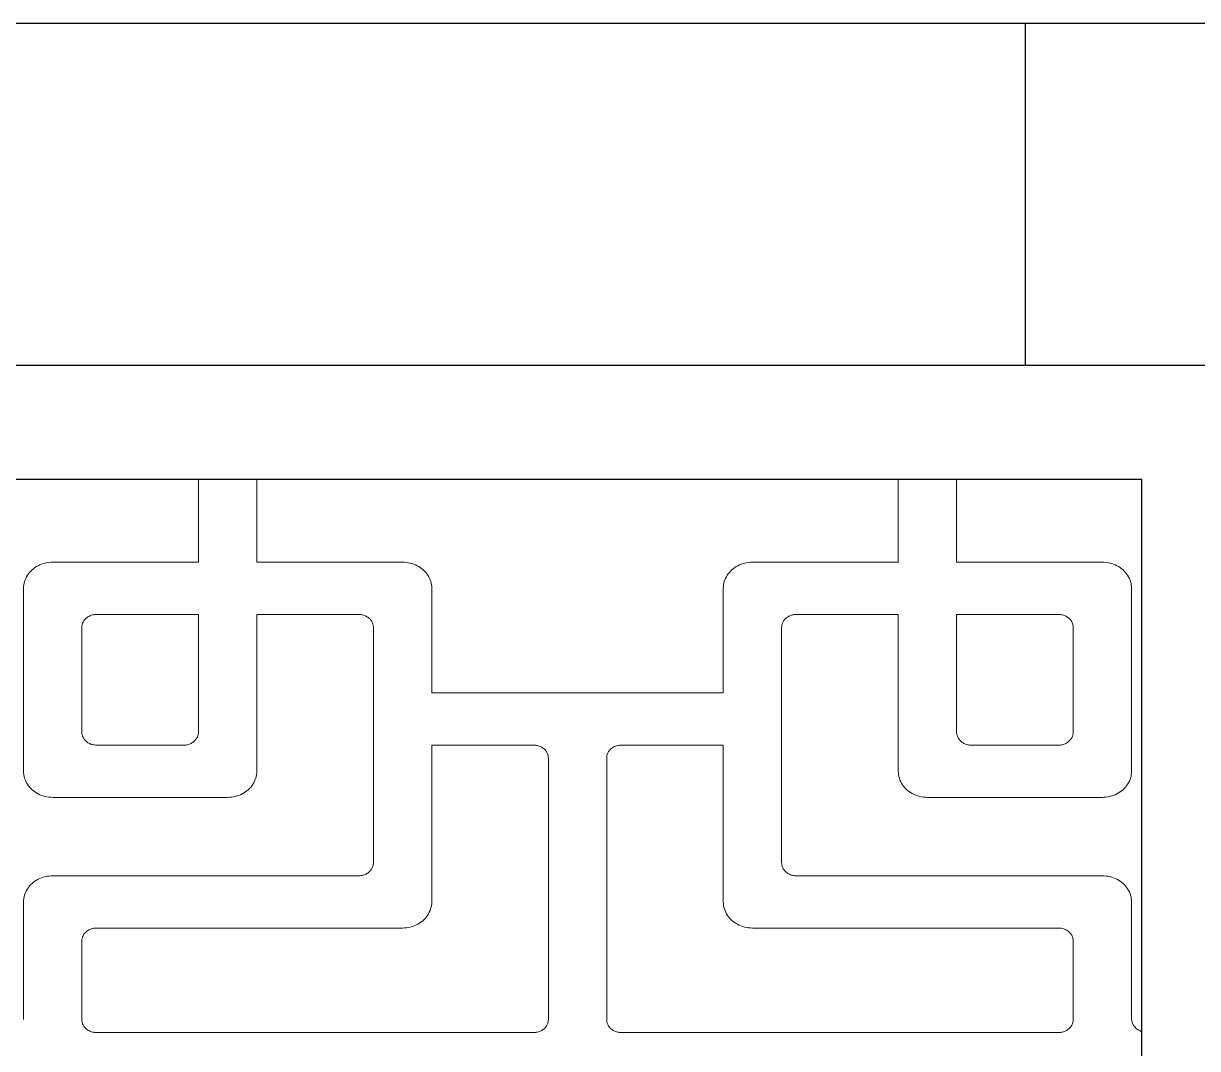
# Model space of a CAD drawing. Extents: x 1188826 to 1909461, y 608442 to 1651179.
# Drawn here: x 1702003 to 1702518, y 1048278 to 1048728 of the extents above; entities that cross this region are included whole.
import ezdxf

# ---------------------------------------------------------------- set-up
doc = ezdxf.new("R2010")
doc.units = 0
doc.header["$LTSCALE"] = 1000
doc.header["$MEASUREMENT"] = 0
doc.layers.add('煤化工粉煤灰', color=7, linetype='Continuous', lineweight=0)
doc.layers.add('立面线', color=40, linetype='Continuous')

msp = doc.modelspace()

# ---------------------------------------------------------------- linework, layer by layer
at = {"layer": '煤化工粉煤灰', "color": 34}
for p, q in [((1702079.46, 1048491.45), (1702079.46, 1048527.78)), ((1702105.05, 1048491.45), (1702105.05, 1048527.78)), ((1702386.55, 1048491.45), (1702386.55, 1048527.78)), ((1702412.14, 1048491.45), (1702412.14, 1048527.78)), ((1702004.85, 1048486.36), (1702005.33, 1048486.97)), ((1702005.33, 1048486.97), (1702005.87, 1048487.55)), ((1702005.87, 1048487.55), (1702006.44, 1048488.09)), ((1702006.44, 1048488.09), (1702007.05, 1048488.61)), ((1702007.05, 1048488.61), (1702007.7, 1048489.08)), ((1702007.7, 1048489.08), (1702008.38, 1048489.52)), ((1702008.38, 1048489.52), (1702009.09, 1048489.91)), ((1702009.09, 1048489.91), (1702009.83, 1048490.27)), ((1702009.83, 1048490.27), (1702010.59, 1048490.58)), ((1702010.59, 1048490.58), (1702011.37, 1048490.84)), ((1702011.37, 1048490.84), (1702012.17, 1048491.06)), ((1702012.17, 1048491.06), (1702012.99, 1048491.23)), ((1702012.99, 1048491.23), (1702013.82, 1048491.35)), ((1702013.82, 1048491.35), (1702014.65, 1048491.43)), ((1702014.65, 1048491.43), (1702015.49, 1048491.45)), ((1702015.49, 1048491.45), (1702079.46, 1048491.45)), ((1702105.05, 1048491.45), (1702169.03, 1048491.45)), ((1702169.03, 1048491.45), (1702169.87, 1048491.43)), ((1702169.87, 1048491.43), (1702170.7, 1048491.35)), ((1702170.7, 1048491.35), (1702171.53, 1048491.23)), ((1702171.53, 1048491.23), (1702172.34, 1048491.06)), ((1702172.34, 1048491.06), (1702173.14, 1048490.84)), ((1702173.14, 1048490.84), (1702173.93, 1048490.58)), ((1702173.93, 1048490.58), (1702174.69, 1048490.27)), ((1702174.69, 1048490.27), (1702175.43, 1048489.91)), ((1702175.43, 1048489.91), (1702176.14, 1048489.52)), ((1702176.14, 1048489.52), (1702176.82, 1048489.08)), ((1702176.82, 1048489.08), (1702177.47, 1048488.61)), ((1702177.47, 1048488.61), (1702178.08, 1048488.09)), ((1702178.08, 1048488.09), (1702178.65, 1048487.55)), ((1702178.65, 1048487.55), (1702179.18, 1048486.97)), ((1702179.18, 1048486.97), (1702179.67, 1048486.36)), ((1702311.93, 1048486.36), (1702312.42, 1048486.97)), ((1702312.42, 1048486.97), (1702312.95, 1048487.55)), ((1702312.95, 1048487.55), (1702313.53, 1048488.09)), ((1702313.53, 1048488.09), (1702314.14, 1048488.61)), ((1702314.14, 1048488.61), (1702314.78, 1048489.08)), ((1702314.78, 1048489.08), (1702315.47, 1048489.52)), ((1702315.47, 1048489.52), (1702316.18, 1048489.91)), ((1702316.18, 1048489.91), (1702316.91, 1048490.27)), ((1702316.91, 1048490.27), (1702317.68, 1048490.58)), ((1702317.68, 1048490.58), (1702318.46, 1048490.84)), ((1702318.46, 1048490.84), (1702319.26, 1048491.06)), ((1702319.26, 1048491.06), (1702320.08, 1048491.23)), ((1702320.08, 1048491.23), (1702320.9, 1048491.35)), ((1702320.9, 1048491.35), (1702321.74, 1048491.43)), ((1702321.74, 1048491.43), (1702322.57, 1048491.45)), ((1702322.57, 1048491.45), (1702386.55, 1048491.45)), ((1702412.14, 1048491.45), (1702476.12, 1048491.45)), ((1702476.12, 1048491.45), (1702476.95, 1048491.43)), ((1702476.95, 1048491.43), (1702477.79, 1048491.35)), ((1702477.79, 1048491.35), (1702478.61, 1048491.23)), ((1702478.61, 1048491.23), (1702479.43, 1048491.06)), ((1702479.43, 1048491.06), (1702480.23, 1048490.84)), ((1702480.23, 1048490.84), (1702481.01, 1048490.58)), ((1702481.01, 1048490.58), (1702481.78, 1048490.27)), ((1702481.78, 1048490.27), (1702482.52, 1048489.91)), ((1702482.52, 1048489.91), (1702483.23, 1048489.52)), ((1702483.23, 1048489.52), (1702483.91, 1048489.08)), ((1702483.91, 1048489.08), (1702484.55, 1048488.61)), ((1702484.55, 1048488.61), (1702485.17, 1048488.09)), ((1702485.17, 1048488.09), (1702485.74, 1048487.55)), ((1702485.74, 1048487.55), (1702486.27, 1048486.97)), ((1702486.27, 1048486.97), (1702486.76, 1048486.36)), ((1702002.8, 1048481.48), (1702002.94, 1048482.22)), ((1702002.94, 1048482.22), (1702003.13, 1048482.95)), ((1702003.13, 1048482.95), (1702003.37, 1048483.67)), ((1702003.37, 1048483.67), (1702003.66, 1048484.37)), ((1702003.66, 1048484.37), (1702004.01, 1048485.06)), ((1702004.01, 1048485.06), (1702004.4, 1048485.72)), ((1702004.4, 1048485.72), (1702004.85, 1048486.36)), ((1702179.67, 1048486.36), (1702180.11, 1048485.72)), ((1702180.11, 1048485.72), (1702180.51, 1048485.06)), ((1702180.51, 1048485.06), (1702180.85, 1048484.37)), ((1702180.85, 1048484.37), (1702181.15, 1048483.67)), ((1702181.15, 1048483.67), (1702181.39, 1048482.95)), ((1702181.39, 1048482.95), (1702181.58, 1048482.22)), ((1702181.58, 1048482.22), (1702181.72, 1048481.48)), ((1702309.89, 1048481.48), (1702310.02, 1048482.22)), ((1702310.02, 1048482.22), (1702310.21, 1048482.95)), ((1702310.21, 1048482.95), (1702310.46, 1048483.67)), ((1702310.46, 1048483.67), (1702310.75, 1048484.37)), ((1702310.75, 1048484.37), (1702311.1, 1048485.06)), ((1702311.1, 1048485.06), (1702311.49, 1048485.72)), ((1702311.49, 1048485.72), (1702311.93, 1048486.36)), ((1702486.76, 1048486.36), (1702487.2, 1048485.72)), ((1702487.2, 1048485.72), (1702487.59, 1048485.06)), ((1702487.59, 1048485.06), (1702487.94, 1048484.37)), ((1702487.94, 1048484.37), (1702488.23, 1048483.67)), ((1702488.23, 1048483.67), (1702488.48, 1048482.95)), ((1702488.48, 1048482.95), (1702488.67, 1048482.22)), ((1702488.67, 1048482.22), (1702488.8, 1048481.48)), ((1702002.69, 1048479.99), (1702002.72, 1048480.74)), ((1702002.69, 1048399.75), (1702002.69, 1048479.99)), ((1702002.72, 1048480.74), (1702002.8, 1048481.48)), ((1702181.72, 1048481.48), (1702181.8, 1048480.74)), ((1702181.8, 1048480.74), (1702181.83, 1048479.99)), ((1702181.83, 1048479.99), (1702181.83, 1048434.14)), ((1702309.78, 1048479.99), (1702309.81, 1048480.74)), ((1702309.78, 1048434.14), (1702309.78, 1048479.99)), ((1702309.81, 1048480.74), (1702309.89, 1048481.48)), ((1702488.8, 1048481.48), (1702488.89, 1048480.74)), ((1702488.89, 1048480.74), (1702488.91, 1048479.99)), ((1702488.91, 1048479.99), (1702488.91, 1048399.75)), ((1702029.72, 1048466.41), (1702029.45, 1048466.1)), ((1702030, 1048466.71), (1702029.72, 1048466.41)), ((1702030.31, 1048466.98), (1702030, 1048466.71)), ((1702030.64, 1048467.24), (1702030.31, 1048466.98)), ((1702030.99, 1048467.48), (1702030.64, 1048467.24)), ((1702031.35, 1048467.69), (1702030.99, 1048467.48)), ((1702031.74, 1048467.88), (1702031.35, 1048467.69)), ((1702032.13, 1048468.05), (1702031.74, 1048467.88)), ((1702032.54, 1048468.19), (1702032.13, 1048468.05)), ((1702032.95, 1048468.31), (1702032.54, 1048468.19)), ((1702033.38, 1048468.41), (1702032.95, 1048468.31)), ((1702033.81, 1048468.47), (1702033.38, 1048468.41)), ((1702034.24, 1048468.51), (1702033.81, 1048468.47)), ((1702034.68, 1048468.53), (1702034.24, 1048468.51)), ((1702079.46, 1048468.53), (1702034.68, 1048468.53)), ((1702079.46, 1048468.53), (1702079.46, 1048416.94)), ((1702105.05, 1048468.53), (1702105.05, 1048399.75)), ((1702149.84, 1048468.53), (1702105.05, 1048468.53)), ((1702150.26, 1048468.51), (1702149.84, 1048468.53)), ((1702150.67, 1048468.48), (1702150.26, 1048468.51)), ((1702151.08, 1048468.42), (1702150.67, 1048468.48)), ((1702151.49, 1048468.33), (1702151.08, 1048468.42)), ((1702151.89, 1048468.22), (1702151.49, 1048468.33)), ((1702152.29, 1048468.09), (1702151.89, 1048468.22)), ((1702152.67, 1048467.93), (1702152.29, 1048468.09)), ((1702153.04, 1048467.76), (1702152.67, 1048467.93)), ((1702153.39, 1048467.56), (1702153.04, 1048467.76)), ((1702153.73, 1048467.34), (1702153.39, 1048467.56)), ((1702154.06, 1048467.1), (1702153.73, 1048467.34)), ((1702154.36, 1048466.85), (1702154.06, 1048467.1)), ((1702154.65, 1048466.57), (1702154.36, 1048466.85)), ((1702154.91, 1048466.28), (1702154.65, 1048466.57)), ((1702155.16, 1048465.98), (1702154.91, 1048466.28)), ((1702336.69, 1048466.28), (1702336.45, 1048465.98)), ((1702336.96, 1048466.57), (1702336.69, 1048466.28)), ((1702337.24, 1048466.85), (1702336.96, 1048466.57)), ((1702337.55, 1048467.1), (1702337.24, 1048466.85)), ((1702337.87, 1048467.34), (1702337.55, 1048467.1)), ((1702338.21, 1048467.56), (1702337.87, 1048467.34)), ((1702338.57, 1048467.76), (1702338.21, 1048467.56)), ((1702338.94, 1048467.93), (1702338.57, 1048467.76)), ((1702339.32, 1048468.09), (1702338.94, 1048467.93)), ((1702339.71, 1048468.22), (1702339.32, 1048468.09)), ((1702340.11, 1048468.33), (1702339.71, 1048468.22)), ((1702340.52, 1048468.42), (1702340.11, 1048468.33)), ((1702340.93, 1048468.48), (1702340.52, 1048468.42)), ((1702341.35, 1048468.51), (1702340.93, 1048468.48)), ((1702341.77, 1048468.53), (1702341.35, 1048468.51)), ((1702386.55, 1048468.53), (1702341.77, 1048468.53)), ((1702386.55, 1048399.75), (1702386.55, 1048468.53)), ((1702412.14, 1048468.53), (1702456.93, 1048468.53)), ((1702412.14, 1048416.94), (1702412.14, 1048468.53)), ((1702456.93, 1048468.53), (1702457.34, 1048468.51)), ((1702457.34, 1048468.51), (1702457.76, 1048468.48)), ((1702457.76, 1048468.48), (1702458.17, 1048468.42)), ((1702458.17, 1048468.42), (1702458.58, 1048468.33)), ((1702458.58, 1048468.33), (1702458.98, 1048468.22)), ((1702458.98, 1048468.22), (1702459.37, 1048468.09)), ((1702459.37, 1048468.09), (1702459.75, 1048467.93)), ((1702459.75, 1048467.93), (1702460.12, 1048467.76)), ((1702460.12, 1048467.76), (1702460.48, 1048467.56)), ((1702460.48, 1048467.56), (1702460.82, 1048467.34)), ((1702460.82, 1048467.34), (1702461.14, 1048467.1)), ((1702461.14, 1048467.1), (1702461.45, 1048466.85)), ((1702461.45, 1048466.85), (1702461.74, 1048466.57)), ((1702461.74, 1048466.57), (1702462, 1048466.28)), ((1702462, 1048466.28), (1702462.24, 1048465.98)), ((1702028.3, 1048463.19), (1702028.28, 1048462.79)), ((1702028.28, 1048462.79), (1702028.28, 1048416.94)), ((1702028.34, 1048463.57), (1702028.3, 1048463.19)), ((1702028.41, 1048463.96), (1702028.34, 1048463.57)), ((1702028.52, 1048464.34), (1702028.41, 1048463.96)), ((1702028.65, 1048464.71), (1702028.52, 1048464.34)), ((1702028.81, 1048465.08), (1702028.65, 1048464.71)), ((1702029, 1048465.43), (1702028.81, 1048465.08)), ((1702029.21, 1048465.77), (1702029, 1048465.43)), ((1702029.45, 1048466.1), (1702029.21, 1048465.77)), ((1702155.38, 1048465.66), (1702155.16, 1048465.98)), ((1702155.57, 1048465.33), (1702155.38, 1048465.66)), ((1702155.75, 1048464.99), (1702155.57, 1048465.33)), ((1702155.89, 1048464.64), (1702155.75, 1048464.99)), ((1702156.02, 1048464.28), (1702155.89, 1048464.64)), ((1702156.11, 1048463.91), (1702156.02, 1048464.28)), ((1702156.18, 1048463.54), (1702156.11, 1048463.91)), ((1702156.22, 1048463.17), (1702156.18, 1048463.54)), ((1702156.23, 1048462.79), (1702156.22, 1048463.17)), ((1702156.23, 1048359.63), (1702156.23, 1048462.79)), ((1702335.38, 1048463.17), (1702335.37, 1048462.79)), ((1702335.37, 1048462.79), (1702335.37, 1048359.63)), ((1702335.42, 1048463.54), (1702335.38, 1048463.17)), ((1702335.49, 1048463.91), (1702335.42, 1048463.54)), ((1702335.59, 1048464.28), (1702335.49, 1048463.91)), ((1702335.71, 1048464.64), (1702335.59, 1048464.28)), ((1702335.86, 1048464.99), (1702335.71, 1048464.64)), ((1702336.03, 1048465.33), (1702335.86, 1048464.99)), ((1702336.23, 1048465.66), (1702336.03, 1048465.33)), ((1702336.45, 1048465.98), (1702336.23, 1048465.66)), ((1702462.24, 1048465.98), (1702462.47, 1048465.66)), ((1702462.47, 1048465.66), (1702462.66, 1048465.33)), ((1702462.66, 1048465.33), (1702462.84, 1048464.99)), ((1702462.84, 1048464.99), (1702462.98, 1048464.64)), ((1702462.98, 1048464.64), (1702463.1, 1048464.28)), ((1702463.1, 1048464.28), (1702463.2, 1048463.91)), ((1702463.2, 1048463.91), (1702463.27, 1048463.54)), ((1702463.27, 1048463.54), (1702463.31, 1048463.17)), ((1702463.31, 1048463.17), (1702463.32, 1048462.79)), ((1702463.32, 1048462.79), (1702463.32, 1048416.94)), ((1702309.78, 1048434.14), (1702181.83, 1048434.14)), ((1702028.28, 1048416.94), (1702028.3, 1048416.55)), ((1702028.3, 1048416.55), (1702028.34, 1048416.16)), ((1702028.34, 1048416.16), (1702028.41, 1048415.78)), ((1702028.41, 1048415.78), (1702028.52, 1048415.4)), ((1702028.52, 1048415.4), (1702028.65, 1048415.03)), ((1702028.65, 1048415.03), (1702028.81, 1048414.66)), ((1702078.98, 1048414.75), (1702079.12, 1048415.1)), ((1702079.12, 1048415.1), (1702079.24, 1048415.46)), ((1702079.24, 1048415.46), (1702079.34, 1048415.83)), ((1702079.34, 1048415.83), (1702079.41, 1048416.2)), ((1702079.41, 1048416.2), (1702079.45, 1048416.57)), ((1702079.45, 1048416.57), (1702079.46, 1048416.94)), ((1702412.16, 1048416.57), (1702412.14, 1048416.94)), ((1702412.2, 1048416.2), (1702412.16, 1048416.57)), ((1702412.26, 1048415.83), (1702412.2, 1048416.2)), ((1702412.36, 1048415.46), (1702412.26, 1048415.83)), ((1702412.48, 1048415.1), (1702412.36, 1048415.46)), ((1702412.63, 1048414.75), (1702412.48, 1048415.1)), ((1702462.98, 1048415.1), (1702462.84, 1048414.75)), ((1702463.1, 1048415.46), (1702462.98, 1048415.1)), ((1702463.2, 1048415.83), (1702463.1, 1048415.46)), ((1702463.27, 1048416.2), (1702463.2, 1048415.83)), ((1702463.31, 1048416.57), (1702463.27, 1048416.2)), ((1702463.32, 1048416.94), (1702463.31, 1048416.57)), ((1702028.81, 1048414.66), (1702029, 1048414.31)), ((1702029, 1048414.31), (1702029.21, 1048413.97)), ((1702029.21, 1048413.97), (1702029.45, 1048413.64)), ((1702029.45, 1048413.64), (1702029.72, 1048413.33)), ((1702029.72, 1048413.33), (1702030, 1048413.03)), ((1702030, 1048413.03), (1702030.31, 1048412.76)), ((1702030.31, 1048412.76), (1702030.64, 1048412.5)), ((1702030.64, 1048412.5), (1702030.99, 1048412.26)), ((1702030.99, 1048412.26), (1702031.35, 1048412.05)), ((1702031.35, 1048412.05), (1702031.74, 1048411.86)), ((1702031.74, 1048411.86), (1702032.13, 1048411.69)), ((1702032.13, 1048411.69), (1702032.54, 1048411.54)), ((1702032.54, 1048411.54), (1702032.95, 1048411.43)), ((1702032.95, 1048411.43), (1702033.38, 1048411.33)), ((1702033.38, 1048411.33), (1702033.81, 1048411.27)), ((1702033.81, 1048411.27), (1702034.24, 1048411.23)), ((1702034.24, 1048411.23), (1702034.68, 1048411.21)), ((1702034.68, 1048411.21), (1702073.06, 1048411.21)), ((1702073.06, 1048411.21), (1702073.48, 1048411.23)), ((1702073.48, 1048411.23), (1702073.9, 1048411.26)), ((1702073.9, 1048411.26), (1702074.31, 1048411.32)), ((1702074.31, 1048411.32), (1702074.72, 1048411.41)), ((1702074.72, 1048411.41), (1702075.12, 1048411.52)), ((1702075.12, 1048411.52), (1702075.51, 1048411.65)), ((1702075.51, 1048411.65), (1702075.89, 1048411.8)), ((1702075.89, 1048411.8), (1702076.26, 1048411.98)), ((1702076.26, 1048411.98), (1702076.62, 1048412.18)), ((1702076.62, 1048412.18), (1702076.96, 1048412.4)), ((1702076.96, 1048412.4), (1702077.28, 1048412.64)), ((1702077.28, 1048412.64), (1702077.59, 1048412.89)), ((1702077.59, 1048412.89), (1702077.87, 1048413.17)), ((1702077.87, 1048413.17), (1702078.14, 1048413.46)), ((1702078.14, 1048413.46), (1702078.38, 1048413.76)), ((1702078.38, 1048413.76), (1702078.61, 1048414.08)), ((1702078.61, 1048414.08), (1702078.8, 1048414.41)), ((1702078.8, 1048414.41), (1702078.98, 1048414.75)), ((1702181.83, 1048411.21), (1702181.83, 1048342.44)), ((1702226.61, 1048411.21), (1702181.83, 1048411.21)), ((1702227.03, 1048411.2), (1702226.61, 1048411.21)), ((1702227.44, 1048411.16), (1702227.03, 1048411.2)), ((1702227.86, 1048411.1), (1702227.44, 1048411.16)), ((1702228.26, 1048411.02), (1702227.86, 1048411.1)), ((1702228.67, 1048410.91), (1702228.26, 1048411.02)), ((1702229.06, 1048410.78), (1702228.67, 1048410.91)), ((1702229.44, 1048410.62), (1702229.06, 1048410.78)), ((1702229.81, 1048410.45), (1702229.44, 1048410.62)), ((1702230.16, 1048410.25), (1702229.81, 1048410.45)), ((1702230.5, 1048410.03), (1702230.16, 1048410.25)), ((1702230.83, 1048409.79), (1702230.5, 1048410.03)), ((1702231.13, 1048409.53), (1702230.83, 1048409.79)), ((1702260.78, 1048409.79), (1702260.47, 1048409.53)), ((1702261.1, 1048410.03), (1702260.78, 1048409.79)), ((1702261.44, 1048410.25), (1702261.1, 1048410.03)), ((1702261.8, 1048410.45), (1702261.44, 1048410.25)), ((1702262.17, 1048410.62), (1702261.8, 1048410.45)), ((1702262.55, 1048410.78), (1702262.17, 1048410.62)), ((1702262.94, 1048410.91), (1702262.55, 1048410.78)), ((1702263.34, 1048411.02), (1702262.94, 1048410.91)), ((1702263.75, 1048411.1), (1702263.34, 1048411.02)), ((1702264.16, 1048411.16), (1702263.75, 1048411.1)), ((1702264.58, 1048411.2), (1702264.16, 1048411.16)), ((1702264.99, 1048411.21), (1702264.58, 1048411.2)), ((1702309.78, 1048411.21), (1702264.99, 1048411.21)), ((1702309.78, 1048342.44), (1702309.78, 1048411.21)), ((1702412.8, 1048414.41), (1702412.63, 1048414.75)), ((1702413, 1048414.08), (1702412.8, 1048414.41)), ((1702413.22, 1048413.76), (1702413, 1048414.08)), ((1702413.46, 1048413.46), (1702413.22, 1048413.76)), ((1702413.73, 1048413.17), (1702413.46, 1048413.46)), ((1702414.02, 1048412.89), (1702413.73, 1048413.17)), ((1702414.32, 1048412.64), (1702414.02, 1048412.89)), ((1702414.64, 1048412.4), (1702414.32, 1048412.64)), ((1702414.98, 1048412.18), (1702414.64, 1048412.4)), ((1702415.34, 1048411.98), (1702414.98, 1048412.18)), ((1702415.71, 1048411.8), (1702415.34, 1048411.98)), ((1702416.09, 1048411.65), (1702415.71, 1048411.8)), ((1702416.48, 1048411.52), (1702416.09, 1048411.65)), ((1702416.88, 1048411.41), (1702416.48, 1048411.52)), ((1702417.29, 1048411.32), (1702416.88, 1048411.41)), ((1702417.7, 1048411.26), (1702417.29, 1048411.32)), ((1702418.12, 1048411.23), (1702417.7, 1048411.26)), ((1702418.54, 1048411.21), (1702418.12, 1048411.23)), ((1702456.93, 1048411.21), (1702418.54, 1048411.21)), ((1702457.34, 1048411.23), (1702456.93, 1048411.21)), ((1702457.76, 1048411.26), (1702457.34, 1048411.23)), ((1702458.17, 1048411.32), (1702457.76, 1048411.26)), ((1702458.58, 1048411.41), (1702458.17, 1048411.32)), ((1702458.98, 1048411.52), (1702458.58, 1048411.41)), ((1702459.37, 1048411.65), (1702458.98, 1048411.52)), ((1702459.75, 1048411.8), (1702459.37, 1048411.65)), ((1702460.12, 1048411.98), (1702459.75, 1048411.8)), ((1702460.48, 1048412.18), (1702460.12, 1048411.98)), ((1702460.82, 1048412.4), (1702460.48, 1048412.18)), ((1702461.14, 1048412.64), (1702460.82, 1048412.4)), ((1702461.45, 1048412.89), (1702461.14, 1048412.64)), ((1702461.74, 1048413.17), (1702461.45, 1048412.89)), ((1702462, 1048413.46), (1702461.74, 1048413.17)), ((1702462.24, 1048413.76), (1702462, 1048413.46)), ((1702462.47, 1048414.08), (1702462.24, 1048413.76)), ((1702462.66, 1048414.41), (1702462.47, 1048414.08)), ((1702462.84, 1048414.75), (1702462.66, 1048414.41)), ((1702231.42, 1048409.26), (1702231.13, 1048409.53)), ((1702231.68, 1048408.97), (1702231.42, 1048409.26)), ((1702231.93, 1048408.67), (1702231.68, 1048408.97)), ((1702232.15, 1048408.35), (1702231.93, 1048408.67)), ((1702232.35, 1048408.02), (1702232.15, 1048408.35)), ((1702232.52, 1048407.68), (1702232.35, 1048408.02)), ((1702232.67, 1048407.32), (1702232.52, 1048407.68)), ((1702232.79, 1048406.97), (1702232.67, 1048407.32)), ((1702232.88, 1048406.6), (1702232.79, 1048406.97)), ((1702232.95, 1048406.23), (1702232.88, 1048406.6)), ((1702232.99, 1048405.86), (1702232.95, 1048406.23)), ((1702233.01, 1048405.48), (1702232.99, 1048405.86)), ((1702233.01, 1048290.86), (1702233.01, 1048405.48)), ((1702258.61, 1048405.86), (1702258.6, 1048405.48)), ((1702258.6, 1048405.48), (1702258.6, 1048290.86)), ((1702258.65, 1048406.23), (1702258.61, 1048405.86)), ((1702258.72, 1048406.6), (1702258.65, 1048406.23)), ((1702258.82, 1048406.97), (1702258.72, 1048406.6)), ((1702258.94, 1048407.32), (1702258.82, 1048406.97)), ((1702259.08, 1048407.68), (1702258.94, 1048407.32)), ((1702259.26, 1048408.02), (1702259.08, 1048407.68)), ((1702259.45, 1048408.35), (1702259.26, 1048408.02)), ((1702259.68, 1048408.67), (1702259.45, 1048408.35)), ((1702259.92, 1048408.97), (1702259.68, 1048408.67)), ((1702260.18, 1048409.26), (1702259.92, 1048408.97)), ((1702260.47, 1048409.53), (1702260.18, 1048409.26)), ((1702002.72, 1048399), (1702002.69, 1048399.75)), ((1702105.05, 1048399.75), (1702105.03, 1048399)), ((1702386.58, 1048398.97), (1702386.55, 1048399.75)), ((1702488.91, 1048399.75), (1702488.89, 1048399)), ((1702002.8, 1048398.25), (1702002.72, 1048399)), ((1702002.94, 1048397.51), (1702002.8, 1048398.25)), ((1702003.13, 1048396.78), (1702002.94, 1048397.51)), ((1702003.37, 1048396.07), (1702003.13, 1048396.78)), ((1702003.66, 1048395.36), (1702003.37, 1048396.07)), ((1702004.01, 1048394.68), (1702003.66, 1048395.36)), ((1702004.4, 1048394.02), (1702004.01, 1048394.68)), ((1702103.73, 1048394.68), (1702103.34, 1048394.02)), ((1702104.08, 1048395.36), (1702103.73, 1048394.68)), ((1702104.37, 1048396.07), (1702104.08, 1048395.36)), ((1702104.62, 1048396.78), (1702104.37, 1048396.07)), ((1702104.81, 1048397.51), (1702104.62, 1048396.78)), ((1702104.94, 1048398.25), (1702104.81, 1048397.51)), ((1702105.03, 1048399), (1702104.94, 1048398.25)), ((1702386.67, 1048398.19), (1702386.58, 1048398.97)), ((1702386.82, 1048397.42), (1702386.67, 1048398.19)), ((1702387.03, 1048396.66), (1702386.82, 1048397.42)), ((1702387.29, 1048395.91), (1702387.03, 1048396.66)), ((1702387.61, 1048395.18), (1702387.29, 1048395.91)), ((1702387.99, 1048394.48), (1702387.61, 1048395.18)), ((1702388.41, 1048393.8), (1702387.99, 1048394.48)), ((1702487.59, 1048394.68), (1702487.2, 1048394.02)), ((1702487.94, 1048395.36), (1702487.59, 1048394.68)), ((1702488.23, 1048396.07), (1702487.94, 1048395.36)), ((1702488.48, 1048396.78), (1702488.23, 1048396.07)), ((1702488.67, 1048397.51), (1702488.48, 1048396.78)), ((1702488.8, 1048398.25), (1702488.67, 1048397.51)), ((1702488.89, 1048399), (1702488.8, 1048398.25)), ((1702004.85, 1048393.38), (1702004.4, 1048394.02)), ((1702005.33, 1048392.77), (1702004.85, 1048393.38)), ((1702005.87, 1048392.19), (1702005.33, 1048392.77)), ((1702006.44, 1048391.65), (1702005.87, 1048392.19)), ((1702007.05, 1048391.13), (1702006.44, 1048391.65)), ((1702007.7, 1048390.66), (1702007.05, 1048391.13)), ((1702008.38, 1048390.22), (1702007.7, 1048390.66)), ((1702009.09, 1048389.82), (1702008.38, 1048390.22)), ((1702009.83, 1048389.47), (1702009.09, 1048389.82)), ((1702010.59, 1048389.16), (1702009.83, 1048389.47)), ((1702011.37, 1048388.9), (1702010.59, 1048389.16)), ((1702097.15, 1048389.16), (1702096.37, 1048388.9)), ((1702097.92, 1048389.47), (1702097.15, 1048389.16)), ((1702098.66, 1048389.82), (1702097.92, 1048389.47)), ((1702099.37, 1048390.22), (1702098.66, 1048389.82)), ((1702100.05, 1048390.66), (1702099.37, 1048390.22)), ((1702100.69, 1048391.13), (1702100.05, 1048390.66)), ((1702101.31, 1048391.65), (1702100.69, 1048391.13)), ((1702101.88, 1048392.19), (1702101.31, 1048391.65)), ((1702102.41, 1048392.77), (1702101.88, 1048392.19)), ((1702102.9, 1048393.38), (1702102.41, 1048392.77)), ((1702103.34, 1048394.02), (1702102.9, 1048393.38)), ((1702388.89, 1048393.14), (1702388.41, 1048393.8)), ((1702389.42, 1048392.52), (1702388.89, 1048393.14)), ((1702389.99, 1048391.93), (1702389.42, 1048392.52)), ((1702390.61, 1048391.37), (1702389.99, 1048391.93)), ((1702391.27, 1048390.86), (1702390.61, 1048391.37)), ((1702391.97, 1048390.39), (1702391.27, 1048390.86)), ((1702392.7, 1048389.96), (1702391.97, 1048390.39)), ((1702393.46, 1048389.57), (1702392.7, 1048389.96)), ((1702394.25, 1048389.24), (1702393.46, 1048389.57)), ((1702395.06, 1048388.95), (1702394.25, 1048389.24)), ((1702481.01, 1048389.16), (1702480.23, 1048388.9)), ((1702481.78, 1048389.47), (1702481.01, 1048389.16)), ((1702482.52, 1048389.82), (1702481.78, 1048389.47)), ((1702483.23, 1048390.22), (1702482.52, 1048389.82)), ((1702483.91, 1048390.66), (1702483.23, 1048390.22)), ((1702484.55, 1048391.13), (1702483.91, 1048390.66)), ((1702485.17, 1048391.65), (1702484.55, 1048391.13)), ((1702485.74, 1048392.19), (1702485.17, 1048391.65)), ((1702486.27, 1048392.77), (1702485.74, 1048392.19)), ((1702486.76, 1048393.38), (1702486.27, 1048392.77)), ((1702487.2, 1048394.02), (1702486.76, 1048393.38)), ((1702012.17, 1048388.68), (1702011.37, 1048388.9)), ((1702012.99, 1048388.51), (1702012.17, 1048388.68)), ((1702013.82, 1048388.39), (1702012.99, 1048388.51)), ((1702014.65, 1048388.31), (1702013.82, 1048388.39)), ((1702015.49, 1048388.29), (1702014.65, 1048388.31)), ((1702092.26, 1048388.29), (1702015.49, 1048388.29)), ((1702093.09, 1048388.31), (1702092.26, 1048388.29)), ((1702093.93, 1048388.39), (1702093.09, 1048388.31)), ((1702094.75, 1048388.51), (1702093.93, 1048388.39)), ((1702095.57, 1048388.68), (1702094.75, 1048388.51)), ((1702096.37, 1048388.9), (1702095.57, 1048388.68)), ((1702395.89, 1048388.71), (1702395.06, 1048388.95)), ((1702396.74, 1048388.53), (1702395.89, 1048388.71)), ((1702397.6, 1048388.4), (1702396.74, 1048388.53)), ((1702398.47, 1048388.32), (1702397.6, 1048388.4)), ((1702399.35, 1048388.29), (1702398.47, 1048388.32)), ((1702476.12, 1048388.29), (1702399.35, 1048388.29)), ((1702476.95, 1048388.31), (1702476.12, 1048388.29)), ((1702477.79, 1048388.39), (1702476.95, 1048388.31)), ((1702478.61, 1048388.51), (1702477.79, 1048388.39)), ((1702479.43, 1048388.68), (1702478.61, 1048388.51)), ((1702480.23, 1048388.9), (1702479.43, 1048388.68)), ((1702155.89, 1048357.79), (1702156.02, 1048358.15)), ((1702156.02, 1048358.15), (1702156.11, 1048358.51)), ((1702156.11, 1048358.51), (1702156.18, 1048358.88)), ((1702156.18, 1048358.88), (1702156.22, 1048359.26)), ((1702156.22, 1048359.26), (1702156.23, 1048359.63)), ((1702335.37, 1048359.63), (1702335.38, 1048359.24)), ((1702335.38, 1048359.24), (1702335.43, 1048358.85)), ((1702335.43, 1048358.85), (1702335.5, 1048358.47)), ((1702335.5, 1048358.47), (1702335.61, 1048358.09)), ((1702009.83, 1048352.72), (1702010.59, 1048353.03)), ((1702010.59, 1048353.03), (1702011.37, 1048353.29)), ((1702011.37, 1048353.29), (1702012.17, 1048353.51)), ((1702012.17, 1048353.51), (1702012.99, 1048353.68)), ((1702012.99, 1048353.68), (1702013.82, 1048353.8)), ((1702013.82, 1048353.8), (1702014.65, 1048353.88)), ((1702014.65, 1048353.88), (1702015.49, 1048353.9)), ((1702015.49, 1048353.9), (1702149.84, 1048353.9)), ((1702149.84, 1048353.9), (1702150.26, 1048353.91)), ((1702150.26, 1048353.91), (1702150.67, 1048353.95)), ((1702150.67, 1048353.95), (1702151.08, 1048354.01)), ((1702151.08, 1048354.01), (1702151.49, 1048354.1)), ((1702151.49, 1048354.1), (1702151.89, 1048354.21)), ((1702151.89, 1048354.21), (1702152.29, 1048354.34)), ((1702152.29, 1048354.34), (1702152.67, 1048354.49)), ((1702152.67, 1048354.49), (1702153.04, 1048354.67)), ((1702153.04, 1048354.67), (1702153.39, 1048354.87)), ((1702153.39, 1048354.87), (1702153.73, 1048355.09)), ((1702153.73, 1048355.09), (1702154.06, 1048355.32)), ((1702154.06, 1048355.32), (1702154.36, 1048355.58)), ((1702154.36, 1048355.58), (1702154.65, 1048355.85)), ((1702154.65, 1048355.85), (1702154.91, 1048356.14)), ((1702154.91, 1048356.14), (1702155.16, 1048356.45)), ((1702155.16, 1048356.45), (1702155.38, 1048356.77)), ((1702155.38, 1048356.77), (1702155.57, 1048357.1)), ((1702155.57, 1048357.1), (1702155.75, 1048357.44)), ((1702155.75, 1048357.44), (1702155.89, 1048357.79)), ((1702335.61, 1048358.09), (1702335.74, 1048357.71)), ((1702335.74, 1048357.71), (1702335.9, 1048357.35)), ((1702335.9, 1048357.35), (1702336.09, 1048357)), ((1702336.09, 1048357), (1702336.3, 1048356.65)), ((1702336.3, 1048356.65), (1702336.54, 1048356.33)), ((1702336.54, 1048356.33), (1702336.8, 1048356.02)), ((1702336.8, 1048356.02), (1702337.09, 1048355.72)), ((1702337.09, 1048355.72), (1702337.4, 1048355.44)), ((1702337.4, 1048355.44), (1702337.73, 1048355.19)), ((1702337.73, 1048355.19), (1702338.08, 1048354.95)), ((1702338.08, 1048354.95), (1702338.44, 1048354.74)), ((1702338.44, 1048354.74), (1702338.82, 1048354.54)), ((1702338.82, 1048354.54), (1702339.22, 1048354.38)), ((1702339.22, 1048354.38), (1702339.62, 1048354.23)), ((1702339.62, 1048354.23), (1702340.04, 1048354.11)), ((1702340.04, 1048354.11), (1702340.47, 1048354.02)), ((1702340.47, 1048354.02), (1702340.9, 1048353.95)), ((1702340.9, 1048353.95), (1702341.33, 1048353.91)), ((1702341.33, 1048353.91), (1702341.77, 1048353.9)), ((1702341.77, 1048353.9), (1702476.12, 1048353.9)), ((1702476.12, 1048353.9), (1702476.95, 1048353.88)), ((1702476.95, 1048353.88), (1702477.79, 1048353.8)), ((1702477.79, 1048353.8), (1702478.61, 1048353.68)), ((1702478.61, 1048353.68), (1702479.43, 1048353.51)), ((1702479.43, 1048353.51), (1702480.23, 1048353.29)), ((1702480.23, 1048353.29), (1702481.01, 1048353.03)), ((1702481.01, 1048353.03), (1702481.78, 1048352.72)), ((1702004.01, 1048347.51), (1702004.4, 1048348.17)), ((1702004.4, 1048348.17), (1702004.85, 1048348.81)), ((1702004.85, 1048348.81), (1702005.33, 1048349.42)), ((1702005.33, 1048349.42), (1702005.87, 1048350)), ((1702005.87, 1048350), (1702006.44, 1048350.54)), ((1702006.44, 1048350.54), (1702007.05, 1048351.06)), ((1702007.05, 1048351.06), (1702007.7, 1048351.53)), ((1702007.7, 1048351.53), (1702008.38, 1048351.97)), ((1702008.38, 1048351.97), (1702009.09, 1048352.37)), ((1702009.09, 1048352.37), (1702009.83, 1048352.72)), ((1702481.78, 1048352.72), (1702482.52, 1048352.37)), ((1702482.52, 1048352.37), (1702483.23, 1048351.97)), ((1702483.23, 1048351.97), (1702483.91, 1048351.53)), ((1702483.91, 1048351.53), (1702484.55, 1048351.06)), ((1702484.55, 1048351.06), (1702485.17, 1048350.54)), ((1702485.17, 1048350.54), (1702485.74, 1048350)), ((1702485.74, 1048350), (1702486.27, 1048349.42)), ((1702486.27, 1048349.42), (1702486.76, 1048348.81)), ((1702486.76, 1048348.81), (1702487.2, 1048348.17)), ((1702487.2, 1048348.17), (1702487.59, 1048347.51)), ((1702002.69, 1048342.44), (1702002.72, 1048343.19)), ((1702002.72, 1048343.19), (1702002.8, 1048343.93)), ((1702002.8, 1048343.93), (1702002.94, 1048344.68)), ((1702002.94, 1048344.68), (1702003.13, 1048345.41)), ((1702003.13, 1048345.41), (1702003.37, 1048346.12)), ((1702003.37, 1048346.12), (1702003.66, 1048346.83)), ((1702003.66, 1048346.83), (1702004.01, 1048347.51)), ((1702487.59, 1048347.51), (1702487.94, 1048346.83)), ((1702487.94, 1048346.83), (1702488.23, 1048346.12)), ((1702488.23, 1048346.12), (1702488.48, 1048345.41)), ((1702488.48, 1048345.41), (1702488.67, 1048344.68)), ((1702488.67, 1048344.68), (1702488.8, 1048343.93)), ((1702488.8, 1048343.93), (1702488.89, 1048343.19)), ((1702488.89, 1048343.19), (1702488.91, 1048342.44)), ((1702002.69, 1048291.35), (1702002.69, 1048342.44)), ((1702180.77, 1048337.87), (1702180.39, 1048337.17)), ((1702181.09, 1048338.6), (1702180.77, 1048337.87)), ((1702181.35, 1048339.35), (1702181.09, 1048338.6)), ((1702181.56, 1048340.11), (1702181.35, 1048339.35)), ((1702181.71, 1048340.88), (1702181.56, 1048340.11)), ((1702181.8, 1048341.66), (1702181.71, 1048340.88)), ((1702181.83, 1048342.44), (1702181.8, 1048341.66)), ((1702309.81, 1048341.66), (1702309.78, 1048342.44)), ((1702309.9, 1048340.88), (1702309.81, 1048341.66)), ((1702310.05, 1048340.11), (1702309.9, 1048340.88)), ((1702310.25, 1048339.35), (1702310.05, 1048340.11)), ((1702310.52, 1048338.6), (1702310.25, 1048339.35)), ((1702310.84, 1048337.87), (1702310.52, 1048338.6)), ((1702311.21, 1048337.17), (1702310.84, 1048337.87)), ((1702488.91, 1048342.44), (1702488.91, 1048291.35)), ((1702175.68, 1048332.65), (1702174.92, 1048332.26)), ((1702176.41, 1048333.07), (1702175.68, 1048332.65)), ((1702177.1, 1048333.55), (1702176.41, 1048333.07)), ((1702177.76, 1048334.06), (1702177.1, 1048333.55)), ((1702178.38, 1048334.62), (1702177.76, 1048334.06)), ((1702178.96, 1048335.21), (1702178.38, 1048334.62)), ((1702179.48, 1048335.83), (1702178.96, 1048335.21)), ((1702179.96, 1048336.48), (1702179.48, 1048335.83)), ((1702180.39, 1048337.17), (1702179.96, 1048336.48)), ((1702311.64, 1048336.48), (1702311.21, 1048337.17)), ((1702312.12, 1048335.83), (1702311.64, 1048336.48)), ((1702312.65, 1048335.21), (1702312.12, 1048335.83)), ((1702313.22, 1048334.62), (1702312.65, 1048335.21)), ((1702313.84, 1048334.06), (1702313.22, 1048334.62)), ((1702314.5, 1048333.55), (1702313.84, 1048334.06)), ((1702315.2, 1048333.07), (1702314.5, 1048333.55)), ((1702315.93, 1048332.65), (1702315.2, 1048333.07)), ((1702316.69, 1048332.26), (1702315.93, 1048332.65)), ((1702028.81, 1048327.53), (1702028.65, 1048327.16)), ((1702029, 1048327.88), (1702028.81, 1048327.53)), ((1702029.21, 1048328.22), (1702029, 1048327.88)), ((1702029.45, 1048328.55), (1702029.21, 1048328.22)), ((1702029.72, 1048328.86), (1702029.45, 1048328.55)), ((1702030, 1048329.16), (1702029.72, 1048328.86)), ((1702030.31, 1048329.43), (1702030, 1048329.16)), ((1702030.64, 1048329.69), (1702030.31, 1048329.43)), ((1702030.99, 1048329.93), (1702030.64, 1048329.69)), ((1702031.35, 1048330.14), (1702030.99, 1048329.93)), ((1702031.74, 1048330.33), (1702031.35, 1048330.14)), ((1702032.13, 1048330.5), (1702031.74, 1048330.33)), ((1702032.54, 1048330.65), (1702032.13, 1048330.5)), ((1702032.95, 1048330.76), (1702032.54, 1048330.65)), ((1702033.38, 1048330.86), (1702032.95, 1048330.76)), ((1702033.81, 1048330.92), (1702033.38, 1048330.86)), ((1702034.24, 1048330.96), (1702033.81, 1048330.92)), ((1702034.68, 1048330.98), (1702034.24, 1048330.96)), ((1702169.03, 1048330.98), (1702034.68, 1048330.98)), ((1702169.9, 1048331), (1702169.03, 1048330.98)), ((1702170.77, 1048331.08), (1702169.9, 1048331)), ((1702171.63, 1048331.22), (1702170.77, 1048331.08)), ((1702172.48, 1048331.4), (1702171.63, 1048331.22)), ((1702173.31, 1048331.64), (1702172.48, 1048331.4)), ((1702174.13, 1048331.93), (1702173.31, 1048331.64)), ((1702174.92, 1048332.26), (1702174.13, 1048331.93)), ((1702317.48, 1048331.93), (1702316.69, 1048332.26)), ((1702318.29, 1048331.64), (1702317.48, 1048331.93)), ((1702319.12, 1048331.4), (1702318.29, 1048331.64)), ((1702319.97, 1048331.22), (1702319.12, 1048331.4)), ((1702320.83, 1048331.08), (1702319.97, 1048331.22)), ((1702321.7, 1048331), (1702320.83, 1048331.08)), ((1702322.57, 1048330.98), (1702321.7, 1048331)), ((1702456.93, 1048330.98), (1702322.57, 1048330.98)), ((1702457.34, 1048330.96), (1702456.93, 1048330.98)), ((1702457.76, 1048330.93), (1702457.34, 1048330.96)), ((1702458.17, 1048330.87), (1702457.76, 1048330.93)), ((1702458.58, 1048330.78), (1702458.17, 1048330.87)), ((1702458.98, 1048330.67), (1702458.58, 1048330.78)), ((1702459.37, 1048330.54), (1702458.98, 1048330.67)), ((1702459.75, 1048330.39), (1702459.37, 1048330.54)), ((1702460.12, 1048330.21), (1702459.75, 1048330.39)), ((1702460.48, 1048330.01), (1702460.12, 1048330.21)), ((1702460.82, 1048329.79), (1702460.48, 1048330.01)), ((1702461.14, 1048329.55), (1702460.82, 1048329.79)), ((1702461.45, 1048329.3), (1702461.14, 1048329.55)), ((1702461.74, 1048329.02), (1702461.45, 1048329.3)), ((1702462, 1048328.73), (1702461.74, 1048329.02)), ((1702462.24, 1048328.43), (1702462, 1048328.73)), ((1702462.47, 1048328.11), (1702462.24, 1048328.43)), ((1702462.66, 1048327.78), (1702462.47, 1048328.11)), ((1702462.84, 1048327.44), (1702462.66, 1048327.78)), ((1702462.98, 1048327.09), (1702462.84, 1048327.44)), ((1702028.3, 1048325.64), (1702028.28, 1048325.25)), ((1702028.28, 1048325.25), (1702028.28, 1048290.86)), ((1702028.34, 1048326.03), (1702028.3, 1048325.64)), ((1702028.41, 1048326.41), (1702028.34, 1048326.03)), ((1702028.52, 1048326.79), (1702028.41, 1048326.41)), ((1702028.65, 1048327.16), (1702028.52, 1048326.79)), ((1702463.1, 1048326.73), (1702462.98, 1048327.09)), ((1702463.2, 1048326.36), (1702463.1, 1048326.73)), ((1702463.27, 1048325.99), (1702463.2, 1048326.36)), ((1702463.31, 1048325.62), (1702463.27, 1048325.99)), ((1702463.32, 1048325.25), (1702463.31, 1048325.62)), ((1702463.32, 1048290.86), (1702463.32, 1048325.25)), ((1702002.67, 1048290.92), (1702002.69, 1048291.35)), ((1702488.91, 1048291.35), (1702488.93, 1048290.92)), ((1702028.28, 1048290.86), (1702028.3, 1048290.47)), ((1702028.3, 1048290.47), (1702028.34, 1048290.08)), ((1702028.34, 1048290.08), (1702028.41, 1048289.69)), ((1702028.41, 1048289.69), (1702028.52, 1048289.31)), ((1702028.52, 1048289.31), (1702028.65, 1048288.94)), ((1702028.65, 1048288.94), (1702028.81, 1048288.57)), ((1702028.81, 1048288.57), (1702029, 1048288.22)), ((1702029, 1048288.22), (1702029.21, 1048287.88)), ((1702029.21, 1048287.88), (1702029.45, 1048287.55)), ((1702029.45, 1048287.55), (1702029.72, 1048287.24)), ((1702029.72, 1048287.24), (1702030, 1048286.95)), ((1702030, 1048286.95), (1702030.31, 1048286.67)), ((1702030.31, 1048286.67), (1702030.64, 1048286.41)), ((1702030.64, 1048286.41), (1702030.99, 1048286.18)), ((1702030.99, 1048286.18), (1702031.35, 1048285.96)), ((1702229.81, 1048285.89), (1702230.16, 1048286.09)), ((1702230.16, 1048286.09), (1702230.5, 1048286.31)), ((1702230.5, 1048286.31), (1702230.83, 1048286.55)), ((1702230.83, 1048286.55), (1702231.13, 1048286.81)), ((1702231.13, 1048286.81), (1702231.42, 1048287.08)), ((1702231.42, 1048287.08), (1702231.68, 1048287.37)), ((1702231.68, 1048287.37), (1702231.93, 1048287.67)), ((1702231.93, 1048287.67), (1702232.15, 1048287.99)), ((1702232.15, 1048287.99), (1702232.35, 1048288.32)), ((1702232.35, 1048288.32), (1702232.52, 1048288.66)), ((1702232.52, 1048288.66), (1702232.67, 1048289.02)), ((1702232.67, 1048289.02), (1702232.79, 1048289.37)), ((1702232.79, 1048289.37), (1702232.88, 1048289.74)), ((1702232.88, 1048289.74), (1702232.95, 1048290.11)), ((1702232.95, 1048290.11), (1702232.99, 1048290.48)), ((1702232.99, 1048290.48), (1702233.01, 1048290.86)), ((1702258.6, 1048290.86), (1702258.61, 1048290.48)), ((1702258.61, 1048290.48), (1702258.65, 1048290.11)), ((1702258.65, 1048290.11), (1702258.72, 1048289.74)), ((1702258.72, 1048289.74), (1702258.82, 1048289.37)), ((1702258.82, 1048289.37), (1702258.94, 1048289.02)), ((1702258.94, 1048289.02), (1702259.08, 1048288.66)), ((1702259.08, 1048288.66), (1702259.26, 1048288.32)), ((1702259.26, 1048288.32), (1702259.45, 1048287.99)), ((1702259.45, 1048287.99), (1702259.68, 1048287.67)), ((1702259.68, 1048287.67), (1702259.92, 1048287.37)), ((1702259.92, 1048287.37), (1702260.18, 1048287.08)), ((1702260.18, 1048287.08), (1702260.47, 1048286.81)), ((1702260.47, 1048286.81), (1702260.78, 1048286.55)), ((1702260.78, 1048286.55), (1702261.1, 1048286.31)), ((1702261.1, 1048286.31), (1702261.44, 1048286.09)), ((1702261.44, 1048286.09), (1702261.8, 1048285.89)), ((1702460.12, 1048285.89), (1702460.48, 1048286.09)), ((1702460.48, 1048286.09), (1702460.82, 1048286.31)), ((1702460.82, 1048286.31), (1702461.14, 1048286.55)), ((1702461.14, 1048286.55), (1702461.45, 1048286.81)), ((1702461.45, 1048286.81), (1702461.74, 1048287.08)), ((1702461.74, 1048287.08), (1702462, 1048287.37)), ((1702462, 1048287.37), (1702462.24, 1048287.67)), ((1702462.24, 1048287.67), (1702462.47, 1048287.99)), ((1702462.47, 1048287.99), (1702462.66, 1048288.32)), ((1702462.66, 1048288.32), (1702462.84, 1048288.66)), ((1702462.84, 1048288.66), (1702462.98, 1048289.02)), ((1702462.98, 1048289.02), (1702463.1, 1048289.37)), ((1702463.1, 1048289.37), (1702463.2, 1048289.74)), ((1702463.2, 1048289.74), (1702463.27, 1048290.11)), ((1702463.27, 1048290.11), (1702463.31, 1048290.48)), ((1702463.31, 1048290.48), (1702463.32, 1048290.86)), ((1702488.93, 1048290.92), (1702488.98, 1048290.5)), ((1702488.98, 1048290.5), (1702489.06, 1048290.08)), ((1702489.06, 1048290.08), (1702489.17, 1048289.67)), ((1702489.17, 1048289.67), (1702489.31, 1048289.27)), ((1702489.31, 1048289.27), (1702489.49, 1048288.87)), ((1702489.49, 1048288.87), (1702489.69, 1048288.49)), ((1702489.69, 1048288.49), (1702489.92, 1048288.12)), ((1702489.92, 1048288.12), (1702490.18, 1048287.76)), ((1702490.18, 1048287.76), (1702490.47, 1048287.42)), ((1702490.47, 1048287.42), (1702490.78, 1048287.1)), ((1702490.78, 1048287.1), (1702491.12, 1048286.8)), ((1702491.12, 1048286.8), (1702491.48, 1048286.52)), ((1702491.48, 1048286.52), (1702491.85, 1048286.27)), ((1702491.85, 1048286.27), (1702492.25, 1048286.03)), ((1702492.25, 1048286.03), (1702492.66, 1048285.82)), ((1702031.35, 1048285.96), (1702031.74, 1048285.77)), ((1702031.74, 1048285.77), (1702032.13, 1048285.6)), ((1702032.13, 1048285.6), (1702032.54, 1048285.46)), ((1702032.54, 1048285.46), (1702032.95, 1048285.34)), ((1702032.95, 1048285.34), (1702033.38, 1048285.25)), ((1702033.38, 1048285.25), (1702033.81, 1048285.18)), ((1702033.81, 1048285.18), (1702034.24, 1048285.14)), ((1702034.24, 1048285.14), (1702034.68, 1048285.13)), ((1702226.61, 1048285.13), (1702034.68, 1048285.13)), ((1702226.61, 1048285.13), (1702227.03, 1048285.14)), ((1702227.03, 1048285.14), (1702227.44, 1048285.18)), ((1702227.44, 1048285.18), (1702227.86, 1048285.24)), ((1702227.86, 1048285.24), (1702228.26, 1048285.32)), ((1702228.26, 1048285.32), (1702228.67, 1048285.43)), ((1702228.67, 1048285.43), (1702229.06, 1048285.56)), ((1702229.06, 1048285.56), (1702229.44, 1048285.72)), ((1702229.44, 1048285.72), (1702229.81, 1048285.89)), ((1702261.8, 1048285.89), (1702262.17, 1048285.72)), ((1702262.17, 1048285.72), (1702262.55, 1048285.56)), ((1702262.55, 1048285.56), (1702262.94, 1048285.43)), ((1702262.94, 1048285.43), (1702263.34, 1048285.32)), ((1702263.34, 1048285.32), (1702263.75, 1048285.24)), ((1702263.75, 1048285.24), (1702264.16, 1048285.18)), ((1702264.16, 1048285.18), (1702264.58, 1048285.14)), ((1702264.58, 1048285.14), (1702264.99, 1048285.13)), ((1702456.93, 1048285.13), (1702264.99, 1048285.13)), ((1702456.93, 1048285.13), (1702457.34, 1048285.14)), ((1702457.34, 1048285.14), (1702457.76, 1048285.18)), ((1702457.76, 1048285.18), (1702458.17, 1048285.24)), ((1702458.17, 1048285.24), (1702458.58, 1048285.32)), ((1702458.58, 1048285.32), (1702458.98, 1048285.43)), ((1702458.98, 1048285.43), (1702459.37, 1048285.56)), ((1702459.37, 1048285.56), (1702459.75, 1048285.72)), ((1702459.75, 1048285.72), (1702460.12, 1048285.89)), ((1702492.66, 1048285.82), (1702493.09, 1048285.64)), ((1702493.09, 1048285.64), (1702493.37, 1048285.54))]:
    msp.add_line(p, q, dxfattribs=at)
at = {"layer": '立面线'}
for p, q in [((1703642.34, 1048727.77), (1689242.46, 1048727.77)), ((1702442.34, 1048577.77), (1702442.34, 1048727.77)), ((1703642.34, 1048577.77), (1689242.46, 1048577.77)), ((1702493.37, 1048527.78), (1700892.34, 1048527.78)), ((1702493.37, 1048027.77), (1702493.37, 1048527.78))]:
    msp.add_line(p, q, dxfattribs=at)

doc.saveas('drawing.dxf')
